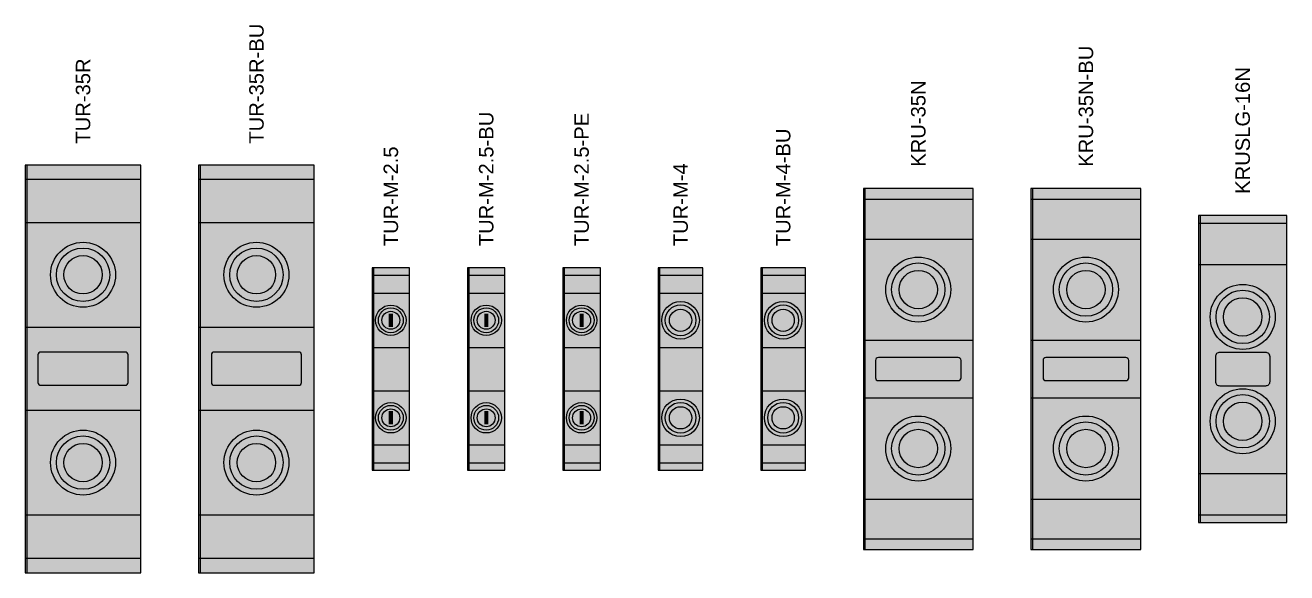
# Model space of a CAD drawing. Header units: millimetres. Extents: x 0 to 1337, y -50 to 71.
# Drawn here: x 498.4 to 673, y -28.2 to 47.6 of the extents above; entities that cross this region are included whole.
import ezdxf
from ezdxf.enums import TextEntityAlignment as Align

# ---------------------------------------------------------------- set-up
doc = ezdxf.new("R2010")
doc.units = ezdxf.units.MM
doc.styles.add('TUR_Arial', font='arial.ttf')

# ---------------------------------------------------------------- blocks, each defined once
blk = doc.blocks.new('TUR-35R')
at = {"true_color": 0x676663}
for points in [[(0, 26.3), (16, 26.3), (16, 28.2), (0, 28.2)], [(0, -28.2), (16, -28.2), (16, -26.2), (0, -26.2)]]:
    blk.add_hatch(color=251, dxfattribs=at).paths.add_polyline_path(points)
at = {"true_color": 0x797874}
for points in [[(0, 20.3), (16, 20.3), (16, 26.3), (0, 26.3)], [(0, -26.2), (16, -26.2), (16, -20.2), (0, -20.2)]]:
    blk.add_hatch(color=8, dxfattribs=at).paths.add_polyline_path(points)
at = {"true_color": 0x444341}
for points in [[(1, 20.5), (15, 20.5, 0.4142135624), (15.3, 20.8), (15.3, 21, 0.4142135624), (15, 21.3), (1, 21.3, 0.4142135624), (0.7, 21), (0.7, 20.8, 0.4142135624)], [(1, -21.2), (15, -21.2, 0.4142135624), (15.3, -20.9), (15.3, -20.7, 0.4142135624), (15, -20.4), (1, -20.4, 0.4142135624), (0.7, -20.7), (0.7, -20.9, 0.4142135624)]]:
    blk.add_hatch(color=250, dxfattribs=at).paths.add_polyline_path(points)
at = {"true_color": 0x989692}
for points in [[(0, 5.8), (16, 5.8), (16, 20.3), (0, 20.3)], [(0, -20.2), (16, -20.2), (16, -5.7), (0, -5.7)]]:
    blk.add_hatch(color=252, dxfattribs=at).paths.add_polyline_path(points)
at = {"true_color": 0x3f3f3d}
h = blk.add_hatch(color=250, dxfattribs=at)
edge = h.paths.add_edge_path()
edge.add_arc((8, 13.05), 4.5, 0, 360)
at = {"true_color": 0xc4c6ca}
h = blk.add_hatch(color=9, dxfattribs=at)
edge = h.paths.add_edge_path()
edge.add_arc((8, 13.05), 3.69, 0, 360)
at = {"true_color": 0x5c5e62}
for points in [[(7.4096, 11.082492), (8.5904, 11.082492), (8.5904, 15.017508), (7.4096, 15.017508)], [(4.8266, 12.4596), (11.1734, 12.4596), (11.1734, 13.6404), (4.8266, 13.6404)], [(7.4096, -14.917508), (8.5904, -14.917508), (8.5904, -10.982492), (7.4096, -10.982492)], [(4.8266, -13.5404), (11.1734, -13.5404), (11.1734, -12.3596), (4.8266, -12.3596)]]:
    blk.add_hatch(color=251, dxfattribs=at).paths.add_polyline_path(points)
at = {"true_color": 0x858480}
blk.add_hatch(color=252, dxfattribs=at).paths.add_polyline_path([(0, -5.7), (16, -5.7), (16, 5.8), (0, 5.8)])
at = {"true_color": 0x343437}
for points in [[(4, 3.06), (12, 3.06), (12, 4.9), (4, 4.9)], [(4, -4.8), (12, -4.8), (12, -2.96), (4, -2.96)]]:
    blk.add_hatch(color=250, dxfattribs=at).paths.add_polyline_path(points)
at = {"true_color": 0xa4a29d}
blk.add_hatch(color=253, dxfattribs=at).paths.add_polyline_path([(2.16, -2.25), (13.84, -2.25, 0.4142135624), (14.24, -1.85), (14.24, 1.95, 0.4142135624), (13.84, 2.35), (2.16, 2.35, 0.4142135624), (1.76, 1.95), (1.76, -1.85, 0.4142135624)])
at = {"true_color": 0x3f3f3d}
h = blk.add_hatch(color=250, dxfattribs=at)
edge = h.paths.add_edge_path()
edge.add_arc((8, -12.95), 4.5, 0, 360)
at = {"true_color": 0xc4c6ca}
h = blk.add_hatch(color=9, dxfattribs=at)
edge = h.paths.add_edge_path()
edge.add_arc((8, -12.95), 3.69, 0, 360)
at = {"color": 253, "true_color": 0xaaa8a3}
blk.add_line((0.25, -28.2), (0.25, 28.2), dxfattribs=at)
at = {"color": 251, "true_color": 0x5b5a57}
for p, q in [((0, 26.3), (16, 26.3)), ((0, 20.3), (16, 20.3)), ((0, 5.8), (16, 5.8)), ((0, -5.7), (16, -5.7)), ((0, -20.2), (16, -20.2)), ((0, -26.2), (16, -26.2))]:
    blk.add_line(p, q, dxfattribs=at)
blk.add_lwpolyline([(0, -28.2), (16, -28.2), (16, 28.2), (0, 28.2)], close=True)
blk.add_lwpolyline([(2.16, -2.25), (13.84, -2.25, 0.4142135624), (14.24, -1.85), (14.24, 1.95, 0.4142135624), (13.84, 2.35), (2.16, 2.35, 0.4142135624), (1.76, 1.95), (1.76, -1.85, 0.4142135624)], format="xyb", close=True, dxfattribs=at)
at = {"color": 251, "true_color": 0x535250}
for centre in [(8, 13.05), (8, -12.95)]:
    blk.add_circle(centre, 4.5, dxfattribs=at)
at = {"color": 8, "true_color": 0x797a7d}
for centre in [(8, 13.05), (8, -12.95)]:
    blk.add_circle(centre, 3.69, dxfattribs=at)
at = {"color": 253, "true_color": 0xa0a2a5}
for centre in [(8, 13.05), (8, -12.95)]:
    blk.add_circle(centre, 2.6568, dxfattribs=at)
blk = doc.blocks.new('TUR-35R-BU')
at = {"true_color": 0x1b4c7a}
for points in [[(0, 26.3), (16, 26.3), (16, 28.2), (0, 28.2)], [(0, -28.2), (16, -28.2), (16, -26.2), (0, -26.2)]]:
    blk.add_hatch(color=156, dxfattribs=at).paths.add_polyline_path(points)
at = {"true_color": 0x205990}
for points in [[(0, 20.3), (16, 20.3), (16, 26.3), (0, 26.3)], [(0, -26.2), (16, -26.2), (16, -20.2), (0, -20.2)]]:
    blk.add_hatch(color=154, dxfattribs=at).paths.add_polyline_path(points)
at = {"true_color": 0x123251}
for points in [[(1, 20.5), (15, 20.5, 0.4142135624), (15.3, 20.8), (15.3, 21, 0.4142135624), (15, 21.3), (1, 21.3, 0.4142135624), (0.7, 21), (0.7, 20.8, 0.4142135624)], [(1, -21.2), (15, -21.2, 0.4142135624), (15.3, -20.9), (15.3, -20.7, 0.4142135624), (15, -20.4), (1, -20.4, 0.4142135624), (0.7, -20.7), (0.7, -20.9, 0.4142135624)]]:
    blk.add_hatch(color=148, dxfattribs=at).paths.add_polyline_path(points)
at = {"true_color": 0x2870b4}
for points in [[(0, 5.8), (16, 5.8), (16, 20.3), (0, 20.3)], [(0, -20.2), (16, -20.2), (16, -5.7), (0, -5.7)]]:
    blk.add_hatch(color=155, dxfattribs=at).paths.add_polyline_path(points)
at = {"true_color": 0x102f4b}
h = blk.add_hatch(color=158, dxfattribs=at)
edge = h.paths.add_edge_path()
edge.add_arc((8, 13.05), 4.5, 0, 360)
at = {"true_color": 0xc4c6ca}
h = blk.add_hatch(color=9, dxfattribs=at)
edge = h.paths.add_edge_path()
edge.add_arc((8, 13.05), 3.69, 0, 360)
at = {"true_color": 0x5c5e62}
for points in [[(7.4096, 11.082492), (8.5904, 11.082492), (8.5904, 15.017508), (7.4096, 15.017508)], [(4.8266, 12.4596), (11.1734, 12.4596), (11.1734, 13.6404), (4.8266, 13.6404)], [(7.4096, -14.917508), (8.5904, -14.917508), (8.5904, -10.982492), (7.4096, -10.982492)], [(4.8266, -13.5404), (11.1734, -13.5404), (11.1734, -12.3596), (4.8266, -12.3596)]]:
    blk.add_hatch(color=251, dxfattribs=at).paths.add_polyline_path(points)
at = {"true_color": 0x23629e}
blk.add_hatch(color=144, dxfattribs=at).paths.add_polyline_path([(0, -5.7), (16, -5.7), (16, 5.8), (0, 5.8)])
at = {"true_color": 0x343437}
for points in [[(4, 3.06), (12, 3.06), (12, 4.9), (4, 4.9)], [(4, -4.8), (12, -4.8), (12, -2.96), (4, -2.96)]]:
    blk.add_hatch(color=250, dxfattribs=at).paths.add_polyline_path(points)
at = {"true_color": 0x2b78c2}
blk.add_hatch(color=152, dxfattribs=at).paths.add_polyline_path([(2.16, -2.25), (13.84, -2.25, 0.4142135624), (14.24, -1.85), (14.24, 1.95, 0.4142135624), (13.84, 2.35), (2.16, 2.35, 0.4142135624), (1.76, 1.95), (1.76, -1.85, 0.4142135624)])
at = {"true_color": 0x102f4b}
h = blk.add_hatch(color=158, dxfattribs=at)
edge = h.paths.add_edge_path()
edge.add_arc((8, -12.95), 4.5, 0, 360)
at = {"true_color": 0xc4c6ca}
h = blk.add_hatch(color=9, dxfattribs=at)
edge = h.paths.add_edge_path()
edge.add_arc((8, -12.95), 3.69, 0, 360)
at = {"color": 152, "true_color": 0x2c7dc9}
blk.add_line((0.25, -28.2), (0.25, 28.2), dxfattribs=at)
at = {"color": 156, "true_color": 0x18436c}
for p, q in [((0, 26.3), (16, 26.3)), ((0, 20.3), (16, 20.3)), ((0, 5.8), (16, 5.8)), ((0, -5.7), (16, -5.7)), ((0, -20.2), (16, -20.2)), ((0, -26.2), (16, -26.2))]:
    blk.add_line(p, q, dxfattribs=at)
blk.add_lwpolyline([(0, -28.2), (16, -28.2), (16, 28.2), (0, 28.2)], close=True)
blk.add_lwpolyline([(2.16, -2.25), (13.84, -2.25, 0.4142135624), (14.24, -1.85), (14.24, 1.95, 0.4142135624), (13.84, 2.35), (2.16, 2.35, 0.4142135624), (1.76, 1.95), (1.76, -1.85, 0.4142135624)], format="xyb", close=True, dxfattribs=at)
at = {"color": 159, "true_color": 0x163d63}
for centre in [(8, 13.05), (8, -12.95)]:
    blk.add_circle(centre, 4.5, dxfattribs=at)
at = {"color": 8, "true_color": 0x797a7d}
for centre in [(8, 13.05), (8, -12.95)]:
    blk.add_circle(centre, 3.69, dxfattribs=at)
at = {"color": 253, "true_color": 0xa0a2a5}
for centre in [(8, 13.05), (8, -12.95)]:
    blk.add_circle(centre, 2.6568, dxfattribs=at)
blk = doc.blocks.new('TUR-M-2.5')
at = {"true_color": 0x676663}
for points in [[(0, 13), (5.2, 13), (5.2, 14), (0, 14)], [(0, -14), (5.2, -14), (5.2, -13), (0, -13)]]:
    blk.add_hatch(color=251, dxfattribs=at).paths.add_polyline_path(points)
at = {"true_color": 0x797874}
for points in [[(0, 10.5), (5.2, 10.5), (5.2, 13), (0, 13)], [(0, -13), (5.2, -13), (5.2, -10.5), (0, -10.5)]]:
    blk.add_hatch(color=8, dxfattribs=at).paths.add_polyline_path(points)
at = {"true_color": 0x989692}
for points in [[(0, 3), (5.2, 3), (5.2, 10.5), (0, 10.5)], [(0, -10.5), (5.2, -10.5), (5.2, -3), (0, -3)]]:
    blk.add_hatch(color=252, dxfattribs=at).paths.add_polyline_path(points)
at = {"true_color": 0x444341}
for points in [[(1, 10.7), (4.2, 10.7, 0.414214), (4.5, 11), (4.5, 11.2, 0.414214), (4.2, 11.5), (1, 11.5, 0.414214), (0.7, 11.2), (0.7, 11, 0.414214)], [(1, -11.5), (4.2, -11.5, 0.414214), (4.5, -11.2), (4.5, -11, 0.414214), (4.2, -10.7), (1, -10.7, 0.414214), (0.7, -11), (0.7, -11.2, 0.414214)]]:
    blk.add_hatch(color=250, dxfattribs=at).paths.add_polyline_path(points)
at = {"true_color": 0x3f3f3d}
h = blk.add_hatch(color=250, dxfattribs=at)
edge = h.paths.add_edge_path()
edge.add_arc((2.6, 6.75), 2.1, 0, 360)
at = {"true_color": 0xc4c6ca}
h = blk.add_hatch(color=9, dxfattribs=at)
edge = h.paths.add_edge_path()
edge.add_arc((2.6, 6.75), 1.72, 0, 360)
at = {"true_color": 0x5c5e62}
for points in [[(1.12, 6.47), (4.08, 6.47), (4.08, 7.03), (1.12, 7.03)], [(2.32, 5.83), (2.88, 5.83), (2.88, 7.67), (2.32, 7.67)], [(1.12, -7.03), (4.08, -7.03), (4.08, -6.47), (1.12, -6.47)], [(2.32, -7.67), (2.88, -7.67), (2.88, -5.83), (2.32, -5.83)]]:
    blk.add_hatch(color=251, dxfattribs=at).paths.add_polyline_path(points)
at = {"true_color": 0x858480}
blk.add_hatch(color=252, dxfattribs=at).paths.add_polyline_path([(0, -3), (5.2, -3), (5.2, 3), (0, 3)])
at = {"true_color": 0x343437}
blk.add_hatch(color=250, dxfattribs=at).paths.add_polyline_path([(1.3, -1.2), (3.9, -1.2), (3.9, 1.2), (1.3, 1.2)])
at = {"true_color": 0x3f3f3d}
h = blk.add_hatch(color=250, dxfattribs=at)
edge = h.paths.add_edge_path()
edge.add_arc((2.6, -6.75), 2.1, 0, 360)
at = {"true_color": 0xc4c6ca}
h = blk.add_hatch(color=9, dxfattribs=at)
edge = h.paths.add_edge_path()
edge.add_arc((2.6, -6.75), 1.72, 0, 360)
at = {"color": 253, "true_color": 0xaaa8a3}
blk.add_line((0.25, -14), (0.25, 14), dxfattribs=at)
at = {"color": 251, "true_color": 0x5b5a57}
for p, q in [((0, 13), (5.2, 13)), ((0, 10.5), (5.2, 10.5)), ((0, 3), (5.2, 3)), ((0, -3), (5.2, -3)), ((0, -10.5), (5.2, -10.5)), ((0, -13), (5.2, -13))]:
    blk.add_line(p, q, dxfattribs=at)
blk.add_lwpolyline([(0, -14), (5.2, -14), (5.2, 14), (0, 14)], close=True)
at = {"color": 251, "true_color": 0x535250}
for centre in [(2.6, 6.75), (2.6, -6.75)]:
    blk.add_circle(centre, 2.1, dxfattribs=at)
at = {"color": 8, "true_color": 0x797a7d}
for centre in [(2.6, 6.75), (2.6, -6.75)]:
    blk.add_circle(centre, 1.72, dxfattribs=at)
at = {"color": 253, "true_color": 0xa0a2a5}
for centre in [(2.6, 6.75), (2.6, -6.75)]:
    blk.add_circle(centre, 1.24, dxfattribs=at)
blk = doc.blocks.new('TUR-M-2.5-BU')
at = {"true_color": 0x1b4c7a}
for points in [[(0, 13), (5.2, 13), (5.2, 14), (0, 14)], [(0, -14), (5.2, -14), (5.2, -13), (0, -13)]]:
    blk.add_hatch(color=156, dxfattribs=at).paths.add_polyline_path(points)
at = {"true_color": 0x205990}
for points in [[(0, 10.5), (5.2, 10.5), (5.2, 13), (0, 13)], [(0, -13), (5.2, -13), (5.2, -10.5), (0, -10.5)]]:
    blk.add_hatch(color=154, dxfattribs=at).paths.add_polyline_path(points)
at = {"true_color": 0x2870b4}
for points in [[(0, 3), (5.2, 3), (5.2, 10.5), (0, 10.5)], [(0, -10.5), (5.2, -10.5), (5.2, -3), (0, -3)]]:
    blk.add_hatch(color=155, dxfattribs=at).paths.add_polyline_path(points)
at = {"true_color": 0x123251}
for points in [[(1, 10.7), (4.2, 10.7, 0.414214), (4.5, 11), (4.5, 11.2, 0.414214), (4.2, 11.5), (1, 11.5, 0.414214), (0.7, 11.2), (0.7, 11, 0.414214)], [(1, -11.5), (4.2, -11.5, 0.414214), (4.5, -11.2), (4.5, -11, 0.414214), (4.2, -10.7), (1, -10.7, 0.414214), (0.7, -11), (0.7, -11.2, 0.414214)]]:
    blk.add_hatch(color=148, dxfattribs=at).paths.add_polyline_path(points)
at = {"true_color": 0x102f4b}
h = blk.add_hatch(color=158, dxfattribs=at)
edge = h.paths.add_edge_path()
edge.add_arc((2.6, 6.75), 2.1, 0, 360)
at = {"true_color": 0xc4c6ca}
h = blk.add_hatch(color=9, dxfattribs=at)
edge = h.paths.add_edge_path()
edge.add_arc((2.6, 6.75), 1.72, 0, 360)
at = {"true_color": 0x5c5e62}
for points in [[(1.12, 6.47), (4.08, 6.47), (4.08, 7.03), (1.12, 7.03)], [(2.32, 5.83), (2.88, 5.83), (2.88, 7.67), (2.32, 7.67)], [(1.12, -7.03), (4.08, -7.03), (4.08, -6.47), (1.12, -6.47)], [(2.32, -7.67), (2.88, -7.67), (2.88, -5.83), (2.32, -5.83)]]:
    blk.add_hatch(color=251, dxfattribs=at).paths.add_polyline_path(points)
at = {"true_color": 0x23629e}
blk.add_hatch(color=144, dxfattribs=at).paths.add_polyline_path([(0, -3), (5.2, -3), (5.2, 3), (0, 3)])
at = {"true_color": 0x343437}
blk.add_hatch(color=250, dxfattribs=at).paths.add_polyline_path([(1.3, -1.2), (3.9, -1.2), (3.9, 1.2), (1.3, 1.2)])
at = {"true_color": 0x102f4b}
h = blk.add_hatch(color=158, dxfattribs=at)
edge = h.paths.add_edge_path()
edge.add_arc((2.6, -6.75), 2.1, 0, 360)
at = {"true_color": 0xc4c6ca}
h = blk.add_hatch(color=9, dxfattribs=at)
edge = h.paths.add_edge_path()
edge.add_arc((2.6, -6.75), 1.72, 0, 360)
at = {"color": 152, "true_color": 0x2c7dc9}
blk.add_line((0.25, -14), (0.25, 14), dxfattribs=at)
at = {"color": 156, "true_color": 0x18436c}
for p, q in [((0, 13), (5.2, 13)), ((0, 10.5), (5.2, 10.5)), ((0, 3), (5.2, 3)), ((0, -3), (5.2, -3)), ((0, -10.5), (5.2, -10.5)), ((0, -13), (5.2, -13))]:
    blk.add_line(p, q, dxfattribs=at)
blk.add_lwpolyline([(0, -14), (5.2, -14), (5.2, 14), (0, 14)], close=True)
at = {"color": 159, "true_color": 0x163d63}
for centre in [(2.6, 6.75), (2.6, -6.75)]:
    blk.add_circle(centre, 2.1, dxfattribs=at)
at = {"color": 8, "true_color": 0x797a7d}
for centre in [(2.6, 6.75), (2.6, -6.75)]:
    blk.add_circle(centre, 1.72, dxfattribs=at)
at = {"color": 253, "true_color": 0xa0a2a5}
for centre in [(2.6, 6.75), (2.6, -6.75)]:
    blk.add_circle(centre, 1.24, dxfattribs=at)
blk = doc.blocks.new('TUR-M-2.5-PE')
at = {"true_color": 0x356e4c}
for points in [[(0, 13), (5.2, 13), (5.2, 14), (0, 14)], [(0, 13), (5.2, 13), (5.2, 14), (0, 14)], [(0, -14), (5.2, -14), (5.2, -13), (0, -13)], [(0, -14), (5.2, -14), (5.2, -13), (0, -13)]]:
    blk.add_hatch(color=107, dxfattribs=at).paths.add_polyline_path(points)
at = {"true_color": 0xc4c45c}
for points in [[(0, 12.85), (5.2, 12.32), (5.2, 12.5), (0, 13.03)], [(0, 10.69), (5.2, 11.46), (5.2, 11.89), (0, 11.11)], [(0, 9.76), (5.2, 10.32), (5.2, 10.65), (0, 10.08)], [(0, 7.86), (5.2, 7.07), (5.2, 7.35), (0, 8.14)], [(0, 5.96), (5.2, 5.36), (5.2, 5.9), (0, 6.51)], [(0, 5.11), (5.2, 6.08), (5.2, 6.4), (0, 5.43)], [(0, 2.92), (5.2, 3.81), (5.2, 4.22), (0, 3.32)], [(0, 1.2), (5.2, 1.71), (5.2, 1.95), (0, 1.44)], [(0, -0.03), (5.2, -1.07), (5.2, -0.59), (0, 0.45)], [(0, -2.2), (5.2, -1.15), (5.2, -0.64), (0, -1.69)], [(0, -3.18), (5.2, -3.67), (5.2, -3.38), (0, -2.89)], [(0, -4.62), (5.2, -3.69), (5.2, -3.29), (0, -4.21)], [(0, -6.08), (5.2, -6.38), (5.2, -6.14), (0, -5.85)], [(0, -7.18), (5.2, -7), (5.2, -6.79), (0, -6.97)], [(0, -9.17), (5.2, -8.68), (5.2, -8.15), (0, -8.65)], [(0, -10.62), (5.2, -11.81), (5.2, -11.57), (0, -10.39)], [(0, -12.37), (5.2, -11.76), (5.2, -11.27), (0, -11.88)], [(0, -13.66), (5.2, -14), (5.2, -13.54), (0, -13.2)]]:
    blk.add_hatch(color=53, dxfattribs=at).paths.add_polyline_path(points)
at = {"true_color": 0x3e8159}
for points in [[(0, 10.5), (5.2, 10.5), (5.2, 13), (0, 13)], [(0, -13), (5.2, -13), (5.2, -10.5), (0, -10.5)]]:
    blk.add_hatch(color=117, dxfattribs=at).paths.add_polyline_path(points)
at = {"true_color": 0x4ea270}
for points in [[(0, 3), (5.2, 3), (5.2, 10.5), (0, 10.5)], [(0, -10.5), (5.2, -10.5), (5.2, -3), (0, -3)]]:
    blk.add_hatch(color=115, dxfattribs=at).paths.add_polyline_path(points)
at = {"true_color": 0x234832}
for points in [[(1, 10.7), (4.2, 10.7, 0.414214), (4.5, 11), (4.5, 11.2, 0.414214), (4.2, 11.5), (1, 11.5, 0.414214), (0.7, 11.2), (0.7, 11, 0.414214)], [(1, -11.5), (4.2, -11.5, 0.414214), (4.5, -11.2), (4.5, -11, 0.414214), (4.2, -10.7), (1, -10.7, 0.414214), (0.7, -11), (0.7, -11.2, 0.414214)]]:
    blk.add_hatch(color=109, dxfattribs=at).paths.add_polyline_path(points)
at = {"true_color": 0x20442f}
h = blk.add_hatch(color=109, dxfattribs=at)
edge = h.paths.add_edge_path()
edge.add_arc((2.6, 6.75), 2.1, 0, 360)
at = {"true_color": 0xc4c6ca}
h = blk.add_hatch(color=9, dxfattribs=at)
edge = h.paths.add_edge_path()
edge.add_arc((2.6, 6.75), 1.72, 0, 360)
at = {"true_color": 0x5c5e62}
for points in [[(1.12, 6.47), (4.08, 6.47), (4.08, 7.03), (1.12, 7.03)], [(2.32, 5.83), (2.88, 5.83), (2.88, 7.67), (2.32, 7.67)], [(1.12, -7.03), (4.08, -7.03), (4.08, -6.47), (1.12, -6.47)], [(2.32, -7.67), (2.88, -7.67), (2.88, -5.83), (2.32, -5.83)]]:
    blk.add_hatch(color=251, dxfattribs=at).paths.add_polyline_path(points)
at = {"true_color": 0x448e62}
blk.add_hatch(color=105, dxfattribs=at).paths.add_polyline_path([(0, -3), (5.2, -3), (5.2, 3), (0, 3)])
at = {"true_color": 0x343437}
blk.add_hatch(color=250, dxfattribs=at).paths.add_polyline_path([(1.3, -1.2), (3.9, -1.2), (3.9, 1.2), (1.3, 1.2)])
at = {"true_color": 0x20442f}
h = blk.add_hatch(color=109, dxfattribs=at)
edge = h.paths.add_edge_path()
edge.add_arc((2.6, -6.75), 2.1, 0, 360)
at = {"true_color": 0xc4c6ca}
h = blk.add_hatch(color=9, dxfattribs=at)
edge = h.paths.add_edge_path()
edge.add_arc((2.6, -6.75), 1.72, 0, 360)
at = {"color": 103, "true_color": 0x57b57d}
blk.add_line((0.25, -14), (0.25, 14), dxfattribs=at)
at = {"color": 129, "true_color": 0x2e6143}
for p, q in [((0, 13), (5.2, 13)), ((0, 10.5), (5.2, 10.5)), ((0, 3), (5.2, 3)), ((0, -3), (5.2, -3)), ((0, -10.5), (5.2, -10.5)), ((0, -13), (5.2, -13))]:
    blk.add_line(p, q, dxfattribs=at)
blk.add_lwpolyline([(0, -14), (5.2, -14), (5.2, 14), (0, 14)], close=True)
at = {"color": 119, "true_color": 0x2a593d}
for centre in [(2.6, 6.75), (2.6, -6.75)]:
    blk.add_circle(centre, 2.1, dxfattribs=at)
at = {"color": 8, "true_color": 0x797a7d}
for centre in [(2.6, 6.75), (2.6, -6.75)]:
    blk.add_circle(centre, 1.72, dxfattribs=at)
at = {"color": 253, "true_color": 0xa0a2a5}
for centre in [(2.6, 6.75), (2.6, -6.75)]:
    blk.add_circle(centre, 1.24, dxfattribs=at)
blk = doc.blocks.new('TUR-M-4')
at = {"true_color": 0x676663}
for points in [[(0, 13), (6.2, 13), (6.2, 14), (0, 14)], [(0, -14), (6.2, -14), (6.2, -13), (0, -13)]]:
    blk.add_hatch(color=251, dxfattribs=at).paths.add_polyline_path(points)
at = {"true_color": 0x797874}
for points in [[(0, 10.5), (6.2, 10.5), (6.2, 13), (0, 13)], [(0, -13), (6.2, -13), (6.2, -10.5), (0, -10.5)]]:
    blk.add_hatch(color=8, dxfattribs=at).paths.add_polyline_path(points)
at = {"true_color": 0x989692}
for points in [[(0, 3), (6.2, 3), (6.2, 10.5), (0, 10.5)], [(0, -10.5), (6.2, -10.5), (6.2, -3), (0, -3)]]:
    blk.add_hatch(color=252, dxfattribs=at).paths.add_polyline_path(points)
at = {"true_color": 0x444341}
for points in [[(1, 10.7), (5.2, 10.7, 0.414214), (5.5, 11), (5.5, 11.2, 0.414214), (5.2, 11.5), (1, 11.5, 0.414214), (0.7, 11.2), (0.7, 11, 0.414214)], [(1, -11.5), (5.2, -11.5, 0.414214), (5.5, -11.2), (5.5, -11, 0.414214), (5.2, -10.7), (1, -10.7, 0.414214), (0.7, -11), (0.7, -11.2, 0.414214)]]:
    blk.add_hatch(color=250, dxfattribs=at).paths.add_polyline_path(points)
at = {"true_color": 0x3f3f3d}
h = blk.add_hatch(color=250, dxfattribs=at)
edge = h.paths.add_edge_path()
edge.add_arc((3.1, 6.75), 2.6, 0, 360)
at = {"true_color": 0xc4c6ca}
h = blk.add_hatch(color=9, dxfattribs=at)
edge = h.paths.add_edge_path()
edge.add_arc((3.1, 6.75), 2.13, 0, 360)
at = {"true_color": 0x5c5e62}
for points in [[(1.27, 6.41), (4.93, 6.41), (4.93, 7.09), (1.27, 7.09)], [(2.76, 5.61), (3.44, 5.61), (3.44, 7.89), (2.76, 7.89)], [(1.27, -7.09), (4.93, -7.09), (4.93, -6.41), (1.27, -6.41)], [(2.76, -7.89), (3.44, -7.89), (3.44, -5.61), (2.76, -5.61)]]:
    blk.add_hatch(color=251, dxfattribs=at).paths.add_polyline_path(points)
at = {"true_color": 0x858480}
blk.add_hatch(color=252, dxfattribs=at).paths.add_polyline_path([(0, -3), (6.2, -3), (6.2, 3), (0, 3)])
at = {"true_color": 0x343437}
blk.add_hatch(color=250, dxfattribs=at).paths.add_polyline_path([(1.55, -1.2), (4.65, -1.2), (4.65, 1.2), (1.55, 1.2)])
at = {"true_color": 0x3f3f3d}
h = blk.add_hatch(color=250, dxfattribs=at)
edge = h.paths.add_edge_path()
edge.add_arc((3.1, -6.75), 2.6, 0, 360)
at = {"true_color": 0xc4c6ca}
h = blk.add_hatch(color=9, dxfattribs=at)
edge = h.paths.add_edge_path()
edge.add_arc((3.1, -6.75), 2.13, 0, 360)
at = {"color": 253, "true_color": 0xaaa8a3}
blk.add_line((0.25, -14), (0.25, 14), dxfattribs=at)
at = {"color": 251, "true_color": 0x5b5a57}
for p, q in [((0, 13), (6.2, 13)), ((0, 10.5), (6.2, 10.5)), ((0, 3), (6.2, 3)), ((0, -3), (6.2, -3)), ((0, -10.5), (6.2, -10.5)), ((0, -13), (6.2, -13))]:
    blk.add_line(p, q, dxfattribs=at)
blk.add_lwpolyline([(0, -14), (6.2, -14), (6.2, 14), (0, 14)], close=True)
at = {"color": 251, "true_color": 0x535250}
for centre in [(3.1, 6.75), (3.1, -6.75)]:
    blk.add_circle(centre, 2.6, dxfattribs=at)
at = {"color": 8, "true_color": 0x797a7d}
for centre in [(3.1, 6.75), (3.1, -6.75)]:
    blk.add_circle(centre, 2.13, dxfattribs=at)
at = {"color": 253, "true_color": 0xa0a2a5}
for centre in [(3.1, 6.75), (3.1, -6.75)]:
    blk.add_circle(centre, 1.54, dxfattribs=at)
blk = doc.blocks.new('TUR-M-4-BU')
at = {"true_color": 0x1b4c7a}
for points in [[(0, 13), (6.2, 13), (6.2, 14), (0, 14)], [(0, -14), (6.2, -14), (6.2, -13), (0, -13)]]:
    blk.add_hatch(color=156, dxfattribs=at).paths.add_polyline_path(points)
at = {"true_color": 0x205990}
for points in [[(0, 10.5), (6.2, 10.5), (6.2, 13), (0, 13)], [(0, -13), (6.2, -13), (6.2, -10.5), (0, -10.5)]]:
    blk.add_hatch(color=154, dxfattribs=at).paths.add_polyline_path(points)
at = {"true_color": 0x2870b4}
for points in [[(0, 3), (6.2, 3), (6.2, 10.5), (0, 10.5)], [(0, -10.5), (6.2, -10.5), (6.2, -3), (0, -3)]]:
    blk.add_hatch(color=155, dxfattribs=at).paths.add_polyline_path(points)
at = {"true_color": 0x123251}
for points in [[(1, 10.7), (5.2, 10.7, 0.414214), (5.5, 11), (5.5, 11.2, 0.414214), (5.2, 11.5), (1, 11.5, 0.414214), (0.7, 11.2), (0.7, 11, 0.414214)], [(1, -11.5), (5.2, -11.5, 0.414214), (5.5, -11.2), (5.5, -11, 0.414214), (5.2, -10.7), (1, -10.7, 0.414214), (0.7, -11), (0.7, -11.2, 0.414214)]]:
    blk.add_hatch(color=148, dxfattribs=at).paths.add_polyline_path(points)
at = {"true_color": 0x102f4b}
h = blk.add_hatch(color=158, dxfattribs=at)
edge = h.paths.add_edge_path()
edge.add_arc((3.1, 6.75), 2.6, 0, 360)
at = {"true_color": 0xc4c6ca}
h = blk.add_hatch(color=9, dxfattribs=at)
edge = h.paths.add_edge_path()
edge.add_arc((3.1, 6.75), 2.13, 0, 360)
at = {"true_color": 0x5c5e62}
for points in [[(1.27, 6.41), (4.93, 6.41), (4.93, 7.09), (1.27, 7.09)], [(2.76, 5.61), (3.44, 5.61), (3.44, 7.89), (2.76, 7.89)], [(1.27, -7.09), (4.93, -7.09), (4.93, -6.41), (1.27, -6.41)], [(2.76, -7.89), (3.44, -7.89), (3.44, -5.61), (2.76, -5.61)]]:
    blk.add_hatch(color=251, dxfattribs=at).paths.add_polyline_path(points)
at = {"true_color": 0x23629e}
blk.add_hatch(color=144, dxfattribs=at).paths.add_polyline_path([(0, -3), (6.2, -3), (6.2, 3), (0, 3)])
at = {"true_color": 0x343437}
blk.add_hatch(color=250, dxfattribs=at).paths.add_polyline_path([(1.55, -1.2), (4.65, -1.2), (4.65, 1.2), (1.55, 1.2)])
at = {"true_color": 0x102f4b}
h = blk.add_hatch(color=158, dxfattribs=at)
edge = h.paths.add_edge_path()
edge.add_arc((3.1, -6.75), 2.6, 0, 360)
at = {"true_color": 0xc4c6ca}
h = blk.add_hatch(color=9, dxfattribs=at)
edge = h.paths.add_edge_path()
edge.add_arc((3.1, -6.75), 2.13, 0, 360)
at = {"color": 152, "true_color": 0x2c7dc9}
blk.add_line((0.25, -14), (0.25, 14), dxfattribs=at)
at = {"color": 156, "true_color": 0x18436c}
for p, q in [((0, 13), (6.2, 13)), ((0, 10.5), (6.2, 10.5)), ((0, 3), (6.2, 3)), ((0, -3), (6.2, -3)), ((0, -10.5), (6.2, -10.5)), ((0, -13), (6.2, -13))]:
    blk.add_line(p, q, dxfattribs=at)
blk.add_lwpolyline([(0, -14), (6.2, -14), (6.2, 14), (0, 14)], close=True)
at = {"color": 159, "true_color": 0x163d63}
for centre in [(3.1, 6.75), (3.1, -6.75)]:
    blk.add_circle(centre, 2.6, dxfattribs=at)
at = {"color": 8, "true_color": 0x797a7d}
for centre in [(3.1, 6.75), (3.1, -6.75)]:
    blk.add_circle(centre, 2.13, dxfattribs=at)
at = {"color": 253, "true_color": 0xa0a2a5}
for centre in [(3.1, 6.75), (3.1, -6.75)]:
    blk.add_circle(centre, 1.54, dxfattribs=at)
blk = doc.blocks.new('KRU-35N')
at = {"true_color": 0x676663}
for points in [[(0, 23.5), (15.2, 23.5), (15.2, 25), (0, 25)], [(0, -25), (15.2, -25), (15.2, -23.5), (0, -23.5)]]:
    blk.add_hatch(color=251, dxfattribs=at).paths.add_polyline_path(points)
at = {"true_color": 0x797874}
for points in [[(0, 18), (15.2, 18), (15.2, 23.5), (0, 23.5)], [(0, -23.5), (15.2, -23.5), (15.2, -18), (0, -18)]]:
    blk.add_hatch(color=8, dxfattribs=at).paths.add_polyline_path(points)
at = {"true_color": 0x989692}
for points in [[(0, 4), (15.2, 4), (15.2, 18), (0, 18)], [(0, -18), (15.2, -18), (15.2, -4), (0, -4)]]:
    blk.add_hatch(color=252, dxfattribs=at).paths.add_polyline_path(points)
at = {"true_color": 0x444341}
for points in [[(1, 18.2), (14.2, 18.2, 0.4142135624), (14.5, 18.5), (14.5, 18.7, 0.4142135624), (14.2, 19), (1, 19, 0.4142135624), (0.7, 18.7), (0.7, 18.5, 0.4142135624)], [(1, -19), (14.2, -19, 0.4142135624), (14.5, -18.7), (14.5, -18.5, 0.4142135624), (14.2, -18.2), (1, -18.2, 0.4142135624), (0.7, -18.5), (0.7, -18.7, 0.4142135624)]]:
    blk.add_hatch(color=250, dxfattribs=at).paths.add_polyline_path(points)
at = {"true_color": 0x3f3f3d}
h = blk.add_hatch(color=250, dxfattribs=at)
edge = h.paths.add_edge_path()
edge.add_arc((7.6, 11), 4.5, 0, 360)
at = {"true_color": 0xc4c6ca}
h = blk.add_hatch(color=9, dxfattribs=at)
edge = h.paths.add_edge_path()
edge.add_arc((7.6, 11), 3.69, 0, 360)
at = {"true_color": 0x5c5e62}
for points in [[(7.0096, 9.032492), (8.1904, 9.032492), (8.1904, 12.967508), (7.0096, 12.967508)], [(4.4266, 10.4096), (10.7734, 10.4096), (10.7734, 11.5904), (4.4266, 11.5904)], [(4.4266, -11.5904), (10.7734, -11.5904), (10.7734, -10.4096), (4.4266, -10.4096)], [(7.0096, -12.967508), (8.1904, -12.967508), (8.1904, -9.032492), (7.0096, -9.032492)]]:
    blk.add_hatch(color=251, dxfattribs=at).paths.add_polyline_path(points)
at = {"true_color": 0x858480}
blk.add_hatch(color=252, dxfattribs=at).paths.add_polyline_path([(0, -4), (15.2, -4), (15.2, 4), (0, 4)])
at = {"true_color": 0x343437}
for points in [[(3.8, 1.82), (11.4, 1.82), (11.4, 3.1), (3.8, 3.1)], [(3.8, -3.1), (11.4, -3.1), (11.4, -1.82), (3.8, -1.82)]]:
    blk.add_hatch(color=250, dxfattribs=at).paths.add_polyline_path(points)
at = {"true_color": 0xa4a29d}
blk.add_hatch(color=253, dxfattribs=at).paths.add_polyline_path([(2.072, -1.6), (13.128, -1.6, 0.4142135624), (13.528, -1.2), (13.528, 1.2, 0.4142135624), (13.128, 1.6), (2.072, 1.6, 0.4142135624), (1.672, 1.2), (1.672, -1.2, 0.4142135624)])
at = {"true_color": 0x3f3f3d}
h = blk.add_hatch(color=250, dxfattribs=at)
edge = h.paths.add_edge_path()
edge.add_arc((7.6, -11), 4.5, 0, 360)
at = {"true_color": 0xc4c6ca}
h = blk.add_hatch(color=9, dxfattribs=at)
edge = h.paths.add_edge_path()
edge.add_arc((7.6, -11), 3.69, 0, 360)
at = {"color": 253, "true_color": 0xaaa8a3}
blk.add_line((0.25, -25), (0.25, 25), dxfattribs=at)
at = {"color": 251, "true_color": 0x5b5a57}
for p, q in [((0, 23.5), (15.2, 23.5)), ((0, 18), (15.2, 18)), ((0, 4), (15.2, 4)), ((0, -4), (15.2, -4)), ((0, -18), (15.2, -18)), ((0, -23.5), (15.2, -23.5))]:
    blk.add_line(p, q, dxfattribs=at)
blk.add_lwpolyline([(0, -25), (15.2, -25), (15.2, 25), (0, 25)], close=True)
blk.add_lwpolyline([(2.072, -1.6), (13.128, -1.6, 0.4142135624), (13.528, -1.2), (13.528, 1.2, 0.4142135624), (13.128, 1.6), (2.072, 1.6, 0.4142135624), (1.672, 1.2), (1.672, -1.2, 0.4142135624)], format="xyb", close=True, dxfattribs=at)
at = {"color": 251, "true_color": 0x535250}
for centre in [(7.6, 11), (7.6, -11)]:
    blk.add_circle(centre, 4.5, dxfattribs=at)
at = {"color": 8, "true_color": 0x797a7d}
for centre in [(7.6, 11), (7.6, -11)]:
    blk.add_circle(centre, 3.69, dxfattribs=at)
at = {"color": 253, "true_color": 0xa0a2a5}
for centre in [(7.6, 11), (7.6, -11)]:
    blk.add_circle(centre, 2.6568, dxfattribs=at)
blk = doc.blocks.new('KRU-35N-BU')
at = {"true_color": 0x1b4c7a}
for points in [[(0, 23.5), (15.2, 23.5), (15.2, 25), (0, 25)], [(0, -25), (15.2, -25), (15.2, -23.5), (0, -23.5)]]:
    blk.add_hatch(color=156, dxfattribs=at).paths.add_polyline_path(points)
at = {"true_color": 0x205990}
for points in [[(0, 18), (15.2, 18), (15.2, 23.5), (0, 23.5)], [(0, -23.5), (15.2, -23.5), (15.2, -18), (0, -18)]]:
    blk.add_hatch(color=154, dxfattribs=at).paths.add_polyline_path(points)
at = {"true_color": 0x2870b4}
for points in [[(0, 4), (15.2, 4), (15.2, 18), (0, 18)], [(0, -18), (15.2, -18), (15.2, -4), (0, -4)]]:
    blk.add_hatch(color=155, dxfattribs=at).paths.add_polyline_path(points)
at = {"true_color": 0x123251}
for points in [[(1, 18.2), (14.2, 18.2, 0.4142135624), (14.5, 18.5), (14.5, 18.7, 0.4142135624), (14.2, 19), (1, 19, 0.4142135624), (0.7, 18.7), (0.7, 18.5, 0.4142135624)], [(1, -19), (14.2, -19, 0.4142135624), (14.5, -18.7), (14.5, -18.5, 0.4142135624), (14.2, -18.2), (1, -18.2, 0.4142135624), (0.7, -18.5), (0.7, -18.7, 0.4142135624)]]:
    blk.add_hatch(color=148, dxfattribs=at).paths.add_polyline_path(points)
at = {"true_color": 0x102f4b}
h = blk.add_hatch(color=158, dxfattribs=at)
edge = h.paths.add_edge_path()
edge.add_arc((7.6, 11), 4.5, 0, 360)
at = {"true_color": 0xc4c6ca}
h = blk.add_hatch(color=9, dxfattribs=at)
edge = h.paths.add_edge_path()
edge.add_arc((7.6, 11), 3.69, 0, 360)
at = {"true_color": 0x5c5e62}
for points in [[(7.0096, 9.032492), (8.1904, 9.032492), (8.1904, 12.967508), (7.0096, 12.967508)], [(4.4266, 10.4096), (10.7734, 10.4096), (10.7734, 11.5904), (4.4266, 11.5904)], [(4.4266, -11.5904), (10.7734, -11.5904), (10.7734, -10.4096), (4.4266, -10.4096)], [(7.0096, -12.967508), (8.1904, -12.967508), (8.1904, -9.032492), (7.0096, -9.032492)]]:
    blk.add_hatch(color=251, dxfattribs=at).paths.add_polyline_path(points)
at = {"true_color": 0x23629e}
blk.add_hatch(color=144, dxfattribs=at).paths.add_polyline_path([(0, -4), (15.2, -4), (15.2, 4), (0, 4)])
at = {"true_color": 0x343437}
for points in [[(3.8, 1.82), (11.4, 1.82), (11.4, 3.1), (3.8, 3.1)], [(3.8, -3.1), (11.4, -3.1), (11.4, -1.82), (3.8, -1.82)]]:
    blk.add_hatch(color=250, dxfattribs=at).paths.add_polyline_path(points)
at = {"true_color": 0x2b78c2}
blk.add_hatch(color=152, dxfattribs=at).paths.add_polyline_path([(2.072, -1.6), (13.128, -1.6, 0.4142135624), (13.528, -1.2), (13.528, 1.2, 0.4142135624), (13.128, 1.6), (2.072, 1.6, 0.4142135624), (1.672, 1.2), (1.672, -1.2, 0.4142135624)])
at = {"true_color": 0x102f4b}
h = blk.add_hatch(color=158, dxfattribs=at)
edge = h.paths.add_edge_path()
edge.add_arc((7.6, -11), 4.5, 0, 360)
at = {"true_color": 0xc4c6ca}
h = blk.add_hatch(color=9, dxfattribs=at)
edge = h.paths.add_edge_path()
edge.add_arc((7.6, -11), 3.69, 0, 360)
at = {"color": 152, "true_color": 0x2c7dc9}
blk.add_line((0.25, -25), (0.25, 25), dxfattribs=at)
at = {"color": 156, "true_color": 0x18436c}
for p, q in [((0, 23.5), (15.2, 23.5)), ((0, 18), (15.2, 18)), ((0, 4), (15.2, 4)), ((0, -4), (15.2, -4)), ((0, -18), (15.2, -18)), ((0, -23.5), (15.2, -23.5))]:
    blk.add_line(p, q, dxfattribs=at)
blk.add_lwpolyline([(0, -25), (15.2, -25), (15.2, 25), (0, 25)], close=True)
blk.add_lwpolyline([(2.072, -1.6), (13.128, -1.6, 0.4142135624), (13.528, -1.2), (13.528, 1.2, 0.4142135624), (13.128, 1.6), (2.072, 1.6, 0.4142135624), (1.672, 1.2), (1.672, -1.2, 0.4142135624)], format="xyb", close=True, dxfattribs=at)
at = {"color": 159, "true_color": 0x163d63}
for centre in [(7.6, 11), (7.6, -11)]:
    blk.add_circle(centre, 4.5, dxfattribs=at)
at = {"color": 8, "true_color": 0x797a7d}
for centre in [(7.6, 11), (7.6, -11)]:
    blk.add_circle(centre, 3.69, dxfattribs=at)
at = {"color": 253, "true_color": 0xa0a2a5}
for centre in [(7.6, 11), (7.6, -11)]:
    blk.add_circle(centre, 2.6568, dxfattribs=at)
blk = doc.blocks.new('KRUSLG-16N')
at = {"true_color": 0x356e4c}
for points in [[(0, 20.19), (12.2, 20.19), (12.2, 21.25), (0, 21.25)], [(0, 20.19), (12.2, 20.19), (12.2, 21.25), (0, 21.25)], [(0, -21.25), (12.2, -21.25), (12.2, -20.19), (0, -20.19)], [(0, -21.25), (12.2, -21.25), (12.2, -20.19), (0, -20.19)]]:
    blk.add_hatch(color=107, dxfattribs=at).paths.add_polyline_path(points)
at = {"true_color": 0xc4c45c}
for points in [[(0, 20.07), (12.2, 20.52), (12.2, 21.25), (0, 20.8)], [(0, 18.52), (12.2, 17.46), (12.2, 17.72), (0, 18.78)], [(0, 15.32), (12.2, 16.72), (12.2, 17.18), (0, 15.78)], [(0, 16.78), (12.2, 15.51), (12.2, 15.76), (0, 17.02)], [(0, 12.51), (12.2, 12.55), (12.2, 12.88), (0, 12.84)], [(0, 10.45), (12.2, 11.81), (12.2, 12.42), (0, 11.06)], [(0, 8.38), (12.2, 9.88), (12.2, 10.41), (0, 8.91)], [(0, 7), (12.2, 7.08), (12.2, 7.41), (0, 7.33)], [(0, 4.26), (12.2, 5.59), (12.2, 6.35), (0, 5.01)], [(0, 2.66), (12.2, 2.65), (12.2, 3.03), (0, 3.04)], [(0, 0.28), (12.2, 0.86), (12.2, 1.23), (0, 0.64)], [(0, -2.07), (12.2, -1.06), (12.2, -0.63), (0, -1.65)], [(0, -3.92), (12.2, -2.83), (12.2, -2.33), (0, -3.42)], [(0, -5.2), (12.2, -6.4), (12.2, -5.93), (0, -4.73)], [(0, -6.64), (12.2, -5.82), (12.2, -5.37), (0, -6.19)], [(0, -8.87), (12.2, -10.09), (12.2, -9.53), (0, -8.3)], [(0, -10.86), (12.2, -11.42), (12.2, -10.87), (0, -10.31)], [(0, -12.63), (12.2, -12.15), (12.2, -11.64), (0, -12.12)], [(0, -15.37), (12.2, -15.27), (12.2, -14.77), (0, -14.87)], [(0, -17.15), (12.2, -17.02), (12.2, -16.53), (0, -16.65)], [(0, -20.53), (12.2, -18.76), (12.2, -17.95), (0, -19.73)]]:
    blk.add_hatch(color=53, dxfattribs=at).paths.add_polyline_path(points)
at = {"true_color": 0x3e8159}
for points in [[(0, 14.45), (12.2, 14.45), (12.2, 20.19), (0, 20.19)], [(0, -20.19), (12.2, -20.19), (12.2, -14.45), (0, -14.45)]]:
    blk.add_hatch(color=117, dxfattribs=at).paths.add_polyline_path(points)
at = {"true_color": 0x4ea270}
blk.add_hatch(color=115, dxfattribs=at).paths.add_polyline_path([(0, -14.45), (12.2, -14.45), (12.2, 14.45), (0, 14.45)])
at = {"true_color": 0x234832}
for points in [[(1, 14.65), (11.2, 14.65, 0.414214), (11.5, 14.95), (11.5, 15.15, 0.414214), (11.2, 15.45), (1, 15.45, 0.414214), (0.7, 15.15), (0.7, 14.95, 0.414214)], [(1, -15.45), (11.2, -15.45, 0.414214), (11.5, -15.15), (11.5, -14.95, 0.414214), (11.2, -14.65), (1, -14.65, 0.414214), (0.7, -14.95), (0.7, -15.15, 0.414214)]]:
    blk.add_hatch(color=109, dxfattribs=at).paths.add_polyline_path(points)
at = {"true_color": 0x20442f}
h = blk.add_hatch(color=109, dxfattribs=at)
edge = h.paths.add_edge_path()
edge.add_arc((6.1, 7.22), 4.5, 0, 360)
at = {"true_color": 0xc4c6ca}
h = blk.add_hatch(color=9, dxfattribs=at)
edge = h.paths.add_edge_path()
edge.add_arc((6.1, 7.22), 3.69, 0, 360)
at = {"true_color": 0x5c5e62}
for points in [[(5.51, 5.26), (6.69, 5.26), (6.69, 9.19), (5.51, 9.19)], [(2.93, 6.63), (9.27, 6.63), (9.27, 7.82), (2.93, 7.82)], [(2.93, -7.82), (9.27, -7.82), (9.27, -6.63), (2.93, -6.63)], [(5.51, -9.19), (6.69, -9.19), (6.69, -5.26), (5.51, -5.26)]]:
    blk.add_hatch(color=251, dxfattribs=at).paths.add_polyline_path(points)
at = {"true_color": 0xece8c8}
blk.add_hatch(color=254, dxfattribs=at).paths.add_polyline_path([(2.92, -2.31), (9.28, -2.31, 0.414214), (9.88, -1.71), (9.88, 1.71, 0.414214), (9.28, 2.31), (2.92, 2.31, 0.414214), (2.32, 1.71), (2.32, -1.71, 0.414214)])
at = {"true_color": 0x20442f}
h = blk.add_hatch(color=109, dxfattribs=at)
edge = h.paths.add_edge_path()
edge.add_arc((6.1, -7.23), 4.5, 0, 360)
at = {"true_color": 0xc4c6ca}
h = blk.add_hatch(color=9, dxfattribs=at)
edge = h.paths.add_edge_path()
edge.add_arc((6.1, -7.23), 3.69, 0, 360)
at = {"color": 103, "true_color": 0x57b57d}
blk.add_line((0.25, -21.25), (0.25, 21.25), dxfattribs=at)
at = {"color": 129, "true_color": 0x2e6143}
for p, q in [((0, 20.19), (12.2, 20.19)), ((0, 14.45), (12.2, 14.45)), ((0, -14.45), (12.2, -14.45)), ((0, -20.19), (12.2, -20.19))]:
    blk.add_line(p, q, dxfattribs=at)
blk.add_lwpolyline([(0, -21.25), (12.2, -21.25), (12.2, 21.25), (0, 21.25)], close=True)
blk.add_lwpolyline([(2.92, -2.31), (9.28, -2.31, 0.414214), (9.88, -1.71), (9.88, 1.71, 0.414214), (9.28, 2.31), (2.92, 2.31, 0.414214), (2.32, 1.71), (2.32, -1.71, 0.414214)], format="xyb", close=True, dxfattribs=at)
at = {"color": 119, "true_color": 0x2a593d}
for centre in [(6.1, 7.22), (6.1, -7.23)]:
    blk.add_circle(centre, 4.5, dxfattribs=at)
at = {"color": 8, "true_color": 0x797a7d}
for centre in [(6.1, 7.22), (6.1, -7.23)]:
    blk.add_circle(centre, 3.69, dxfattribs=at)
at = {"color": 253, "true_color": 0xa0a2a5}
for centre in [(6.1, 7.22), (6.1, -7.23)]:
    blk.add_circle(centre, 2.66, dxfattribs=at)

msp = doc.modelspace()

# ---------------------------------------------------------------- block references
for name, p in [('TUR-35R', (498.4, 0)), ('TUR-35R-BU', (522.4, 0)), ('KRU-35N', (614.4, 0)), ('KRU-35N-BU', (637.6, 0)), ('KRUSLG-16N', (660.8, 0)), ('TUR-M-2.5', (546.4, 0)), ('TUR-M-2.5-BU', (559.6, 0)), ('TUR-M-2.5-PE', (572.8, 0)), ('TUR-M-4', (586, 0)), ('TUR-M-4-BU', (600.2, 0))]:
    msp.add_blockref(name, p)

# ---------------------------------------------------------------- texts
at = {"style": 'TUR_Arial'}
for s, p in [('TUR-35R-BU', (530.4, 31.2)), ('KRU-35N-BU', (645.2, 28)), ('TUR-35R', (506.4, 31.2)), ('KRUSLG-16N', (666.9, 24.25)), ('KRU-35N', (622, 28)), ('TUR-M-2.5-BU', (562.2, 17)), ('TUR-M-2.5-PE', (575.4, 17)), ('TUR-M-4-BU', (603.3, 17)), ('TUR-M-2.5', (549, 17)), ('TUR-M-4', (589.1, 17))]:
    msp.add_text(s, height=2, rotation=90, dxfattribs=at).set_placement(p, align=Align.MIDDLE_LEFT)

doc.saveas('drawing.dxf')
